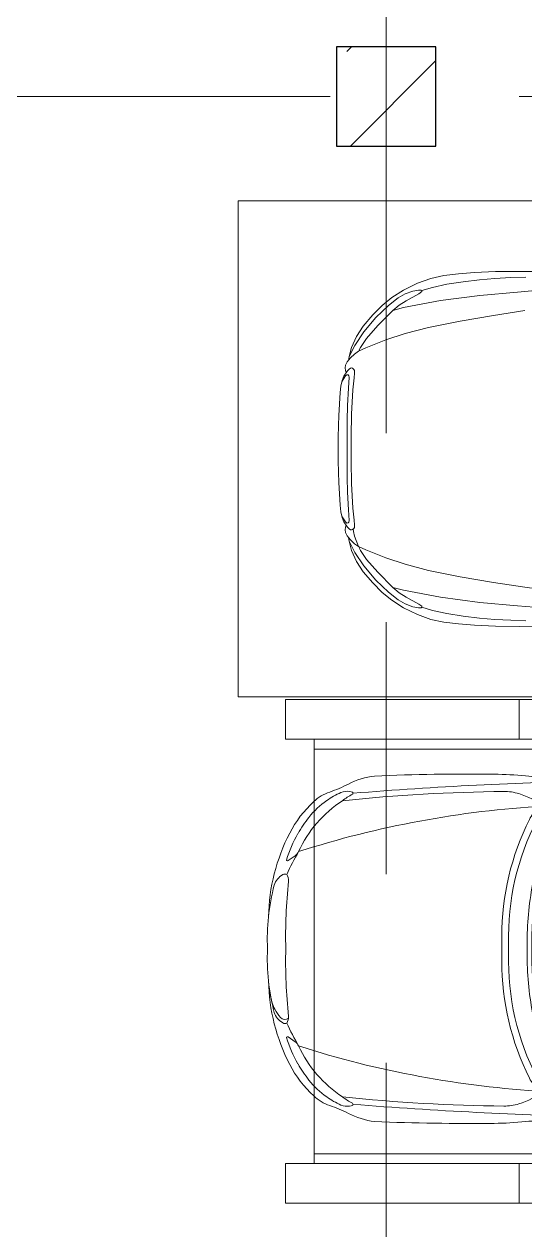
# Model space of a CAD drawing. Header units: millimetres. Extents: x 48966 to 155647, y -43515 to 30475.
# Drawn here: x 133705 to 136231, y -9397 to -3318 of the extents above; entities that cross this region are included whole.
import ezdxf

# ---------------------------------------------------------------- set-up
doc = ezdxf.new("R2010")
doc.units = ezdxf.units.MM
doc.linetypes.add('Осевые', pattern=[6350, 1270, -952.5, 3175, -952.5])
for name, color, linetype, lineweight in [('Колонны', 7, 'Continuous', 9), ('Колонны-1', 7, 'Continuous', 25), ('Оси-2', 7, 'Осевые', 9), ('Парковка', 7, 'Continuous', 9), ('Перекрытия', 7, 'Continuous', 9), ('Элементы узлов', 7, 'Continuous', 9)]:
    doc.layers.add(name, color=color, linetype=linetype, lineweight=lineweight)

# ---------------------------------------------------------------- blocks, each defined once
blk = doc.blocks.new('Колона монолитная131 - Колона монолитная-664847-План -1-го этажа на отм_ -10_350')
at = {"layer": 'Колонны'}
h = blk.add_hatch(dxfattribs=at)
h.set_pattern_fill('FP_1', color=256, style=0, pattern_type=2)
h.set_pattern_definition([(45, (0, 0), (-493.914, 493.914), []), (45, (493.9, 0), (-493.914, 493.914), [873.125, -174.625, 6.706, -167.919])])
h.paths.add_polyline_path([(135281.6, -3932.9), (135781.6, -3932.9), (135781.6, -3432.9), (135281.6, -3432.9), (135281.6, -3736.2)], flags=0)
at = {"layer": 'Колонны-1'}
for p, q in [((135781.6, -3432.9), (135281.6, -3432.9)), ((135281.6, -3432.9), (135281.6, -3932.9)), ((135781.6, -3932.9), (135781.6, -3432.9)), ((135281.6, -3932.9), (135781.6, -3932.9))]:
    blk.add_line(p, q, dxfattribs=at)
blk = doc.blocks.new('Парковка_одиночная - Средний класс 5300х2500мм-8504601-План -1-го этажа на отм_ -10_350')
at = {"layer": 'Парковка'}
for p, q in [((0, 0), (0, 5300)), ((0, 5300), (2500, 5300)), ((2500, 0), (2500, 5300))]:
    blk.add_line(p, q, dxfattribs=at)
at = {"layer": 'Элементы узлов'}
for p, q in [((803.9, 4744.7), (784.6, 4740.3)), ((803.9, 4744.7), (784.6, 4740.3)), ((803.9, 4744.7), (784.6, 4740.3)), ((811.5, 4751.1), (791.4, 4734.3)), ((811.5, 4751.1), (791.4, 4734.3)), ((811.5, 4751.1), (791.4, 4734.3)), ((828.3, 4758.7), (811.5, 4751.1)), ((828.3, 4758.7), (811.5, 4751.1)), ((828.3, 4758.7), (811.5, 4751.1)), ((841.6, 4761.4), (828.3, 4758.7)), ((841.6, 4761.4), (828.3, 4758.7)), ((841.6, 4761.4), (828.3, 4758.7)), ((855, 4759.7), (841.6, 4761.4)), ((855, 4759.7), (841.6, 4761.4)), ((855, 4759.7), (841.6, 4761.4)), ((842.9, 4734.4), (847.8, 4741.6)), ((842.9, 4734.4), (847.8, 4741.6)), ((842.9, 4734.4), (847.8, 4741.6)), ((847.8, 4741.6), (855.8, 4748.7)), ((847.8, 4741.6), (855.8, 4748.7)), ((847.8, 4741.6), (855.8, 4748.7)), ((865.3, 4755.2), (855, 4759.7)), ((865.3, 4755.2), (855, 4759.7)), ((865.3, 4755.2), (855, 4759.7)), ((855.8, 4748.7), (883.2, 4767.4)), ((855.8, 4748.7), (883.2, 4767.4)), ((855.8, 4748.7), (883.2, 4767.4)), ((882.1, 4759.3), (876.4, 4752.6)), ((882.1, 4759.3), (876.4, 4752.6)), ((882.1, 4759.3), (876.4, 4752.6)), ((876.4, 4752.6), (877.4, 4746.3)), ((876.4, 4752.6), (877.4, 4746.3)), ((876.4, 4752.6), (877.4, 4746.3)), ((877.4, 4746.3), (880.8, 4741.9)), ((877.4, 4746.3), (880.8, 4741.9)), ((877.4, 4746.3), (880.8, 4741.9)), ((880.8, 4741.9), (888.6, 4740.3)), ((880.8, 4741.9), (888.6, 4740.3)), ((880.8, 4741.9), (888.6, 4740.3)), ((908.3, 4776.4), (882.1, 4759.3)), ((908.3, 4776.4), (882.1, 4759.3)), ((908.3, 4776.4), (882.1, 4759.3)), ((883.2, 4767.4), (904.8, 4775.5)), ((883.2, 4767.4), (904.8, 4775.5)), ((883.2, 4767.4), (904.8, 4775.5)), ((888.6, 4740.3), (943.7, 4744.5)), ((888.6, 4740.3), (943.7, 4744.5)), ((888.6, 4740.3), (943.7, 4744.5)), ((904.8, 4775.5), (932.9, 4782.9)), ((904.8, 4775.5), (932.9, 4782.9)), ((904.8, 4775.5), (932.9, 4782.9)), ((932.9, 4782.9), (966.4, 4786.8)), ((932.9, 4782.9), (966.4, 4786.8)), ((932.9, 4782.9), (966.4, 4786.8)), ((943.7, 4744.5), (1031.6, 4749.5)), ((943.7, 4744.5), (1031.6, 4749.5)), ((943.7, 4744.5), (1031.6, 4749.5)), ((966.4, 4786.8), (1080.9, 4793.4)), ((966.4, 4786.8), (1080.9, 4793.4)), ((966.4, 4786.8), (1080.9, 4793.4)), ((1031.6, 4749.5), (1106.4, 4751.3)), ((1031.6, 4749.5), (1106.4, 4751.3)), ((1031.6, 4749.5), (1106.4, 4751.3)), ((1080.9, 4793.4), (1131.9, 4795.1)), ((1080.9, 4793.4), (1131.9, 4795.1)), ((1080.9, 4793.4), (1131.9, 4795.1)), ((1106.4, 4751.3), (1213.4, 4750.8)), ((1106.4, 4751.3), (1213.4, 4750.8)), ((1106.4, 4751.3), (1213.4, 4750.8)), ((1131.9, 4795.1), (1192.4, 4795.6)), ((1131.9, 4795.1), (1192.4, 4795.6)), ((1131.9, 4795.1), (1192.4, 4795.6)), ((1192.4, 4795.6), (1250, 4795.6)), ((1192.4, 4795.6), (1250, 4795.6)), ((1192.4, 4795.6), (1250, 4795.6)), ((1213.4, 4750.8), (1250, 4750.8)), ((1213.4, 4750.8), (1250, 4750.8)), ((1213.4, 4750.8), (1250, 4750.8)), ((1250, 4795.6), (1307.6, 4795.6)), ((1250, 4795.6), (1307.6, 4795.6)), ((1250, 4795.6), (1307.6, 4795.6)), ((1250, 4750.8), (1286.6, 4750.8)), ((1250, 4750.8), (1286.6, 4750.8)), ((1250, 4750.8), (1286.6, 4750.8)), ((1286.6, 4750.8), (1393.6, 4751.3)), ((1286.6, 4750.8), (1393.6, 4751.3)), ((1286.6, 4750.8), (1393.6, 4751.3)), ((1307.6, 4795.6), (1368.1, 4795.1)), ((1307.6, 4795.6), (1368.1, 4795.1)), ((1307.6, 4795.6), (1368.1, 4795.1)), ((1368.1, 4795.1), (1419.1, 4793.4)), ((1368.1, 4795.1), (1419.1, 4793.4)), ((1368.1, 4795.1), (1419.1, 4793.4)), ((1393.6, 4751.3), (1468.4, 4749.5)), ((1393.6, 4751.3), (1468.4, 4749.5)), ((1393.6, 4751.3), (1468.4, 4749.5)), ((1419.1, 4793.4), (1533.6, 4786.8)), ((1419.1, 4793.4), (1533.6, 4786.8)), ((1419.1, 4793.4), (1533.6, 4786.8)), ((1468.4, 4749.5), (1556.3, 4744.5)), ((1468.4, 4749.5), (1556.3, 4744.5)), ((1468.4, 4749.5), (1556.3, 4744.5)), ((1533.6, 4786.8), (1567.1, 4782.9)), ((1533.6, 4786.8), (1567.1, 4782.9)), ((1533.6, 4786.8), (1567.1, 4782.9)), ((1556.3, 4744.5), (1611.4, 4740.3)), ((1556.3, 4744.5), (1611.4, 4740.3)), ((1556.3, 4744.5), (1611.4, 4740.3)), ((1567.1, 4782.9), (1595.2, 4775.5)), ((1567.1, 4782.9), (1595.2, 4775.5)), ((1567.1, 4782.9), (1595.2, 4775.5)), ((1617.9, 4759.3), (1591.7, 4776.4)), ((1617.9, 4759.3), (1591.7, 4776.4)), ((1617.9, 4759.3), (1591.7, 4776.4)), ((1595.2, 4775.5), (1616.8, 4767.4)), ((1595.2, 4775.5), (1616.8, 4767.4)), ((1595.2, 4775.5), (1616.8, 4767.4)), ((1611.4, 4740.3), (1619.2, 4741.9)), ((1611.4, 4740.3), (1619.2, 4741.9)), ((1611.4, 4740.3), (1619.2, 4741.9)), ((1616.8, 4767.4), (1644.2, 4748.7)), ((1616.8, 4767.4), (1644.2, 4748.7)), ((1616.8, 4767.4), (1644.2, 4748.7)), ((1623.6, 4752.6), (1617.9, 4759.3)), ((1623.6, 4752.6), (1617.9, 4759.3)), ((1623.6, 4752.6), (1617.9, 4759.3)), ((1619.2, 4741.9), (1622.6, 4746.3)), ((1619.2, 4741.9), (1622.6, 4746.3)), ((1619.2, 4741.9), (1622.6, 4746.3)), ((1622.6, 4746.3), (1623.6, 4752.6)), ((1622.6, 4746.3), (1623.6, 4752.6)), ((1622.6, 4746.3), (1623.6, 4752.6)), ((1634.7, 4755.2), (1645, 4759.7)), ((1634.7, 4755.2), (1645, 4759.7)), ((1634.7, 4755.2), (1645, 4759.7)), ((1644.2, 4748.7), (1652.2, 4741.6)), ((1644.2, 4748.7), (1652.2, 4741.6)), ((1644.2, 4748.7), (1652.2, 4741.6)), ((1645, 4759.7), (1658.4, 4761.4)), ((1645, 4759.7), (1658.4, 4761.4)), ((1645, 4759.7), (1658.4, 4761.4)), ((1652.2, 4741.6), (1657.1, 4734.4)), ((1652.2, 4741.6), (1657.1, 4734.4)), ((1652.2, 4741.6), (1657.1, 4734.4)), ((1658.4, 4761.4), (1671.7, 4758.7)), ((1658.4, 4761.4), (1671.7, 4758.7)), ((1658.4, 4761.4), (1671.7, 4758.7)), ((1671.7, 4758.7), (1688.5, 4751.1)), ((1671.7, 4758.7), (1688.5, 4751.1)), ((1671.7, 4758.7), (1688.5, 4751.1)), ((1688.5, 4751.1), (1708.6, 4734.3)), ((1688.5, 4751.1), (1708.6, 4734.3)), ((1688.5, 4751.1), (1708.6, 4734.3)), ((1696.1, 4744.7), (1715.4, 4740.3)), ((1696.1, 4744.7), (1715.4, 4740.3)), ((1696.1, 4744.7), (1715.4, 4740.3)), ((683, 4704.3), (630.6, 4669.5)), ((683, 4704.3), (630.6, 4669.5)), ((683, 4704.3), (630.6, 4669.5)), ((728.1, 4712.8), (660.2, 4667.2)), ((728.1, 4712.8), (660.2, 4667.2)), ((728.1, 4712.8), (660.2, 4667.2)), ((738, 4728.3), (683, 4704.3)), ((738, 4728.3), (683, 4704.3)), ((738, 4728.3), (683, 4704.3)), ((692.8, 4653), (738, 4683.1)), ((692.8, 4653), (738, 4683.1)), ((692.8, 4653), (738, 4683.1)), ((784.6, 4740.3), (728.1, 4712.8)), ((784.6, 4740.3), (728.1, 4712.8)), ((784.6, 4740.3), (728.1, 4712.8)), ((784.6, 4740.3), (738, 4728.3)), ((784.6, 4740.3), (738, 4728.3)), ((784.6, 4740.3), (738, 4728.3)), ((738, 4683.1), (751.1, 4690.1)), ((738, 4683.1), (751.1, 4690.1)), ((738, 4683.1), (751.1, 4690.1)), ((757.9, 4693.5), (741.1, 4657.4)), ((757.9, 4693.5), (741.1, 4657.4)), ((757.9, 4693.5), (741.1, 4657.4)), ((751.1, 4690.1), (755.8, 4689.1)), ((751.1, 4690.1), (755.8, 4689.1)), ((751.1, 4690.1), (755.8, 4689.1)), ((772.2, 4714.7), (757.9, 4693.5)), ((772.2, 4714.7), (757.9, 4693.5)), ((772.2, 4714.7), (757.9, 4693.5)), ((758.5, 4694.4), (809.5, 4713.2)), ((758.5, 4694.4), (809.5, 4713.2)), ((758.5, 4694.4), (809.5, 4713.2)), ((791.4, 4734.3), (772.2, 4714.7)), ((791.4, 4734.3), (772.2, 4714.7)), ((791.4, 4734.3), (772.2, 4714.7)), ((809.5, 4713.2), (833.8, 4719.1)), ((809.5, 4713.2), (833.8, 4719.1)), ((809.5, 4713.2), (833.8, 4719.1)), ((833.8, 4719.1), (845.3, 4721.4)), ((833.8, 4719.1), (845.3, 4721.4)), ((833.8, 4719.1), (845.3, 4721.4)), ((841.8, 4728.4), (842.9, 4734.4)), ((841.8, 4728.4), (842.9, 4734.4)), ((841.8, 4728.4), (842.9, 4734.4)), ((843.2, 4723.6), (841.8, 4728.4)), ((843.2, 4723.6), (841.8, 4728.4)), ((843.2, 4723.6), (841.8, 4728.4)), ((849.6, 4716.8), (843.2, 4723.6)), ((849.6, 4716.8), (843.2, 4723.6)), ((849.6, 4716.8), (843.2, 4723.6)), ((854.2, 4713.8), (849.6, 4716.8)), ((854.2, 4713.8), (849.6, 4716.8)), ((854.2, 4713.8), (849.6, 4716.8)), ((867.5, 4713.2), (854.2, 4713.8)), ((867.5, 4713.2), (854.2, 4713.8)), ((867.5, 4713.2), (854.2, 4713.8)), ((891.2, 4715.1), (867.5, 4713.2)), ((891.2, 4715.1), (867.5, 4713.2)), ((891.2, 4715.1), (867.5, 4713.2)), ((951.9, 4721.6), (891.2, 4715.1)), ((951.9, 4721.6), (891.2, 4715.1)), ((951.9, 4721.6), (891.2, 4715.1)), ((1074.8, 4729.3), (951.9, 4721.6)), ((1074.8, 4729.3), (951.9, 4721.6)), ((1074.8, 4729.3), (951.9, 4721.6)), ((1187.2, 4730.5), (1074.8, 4729.3)), ((1187.2, 4730.5), (1074.8, 4729.3)), ((1187.2, 4730.5), (1074.8, 4729.3)), ((1250, 4730.5), (1187.2, 4730.5)), ((1250, 4730.5), (1187.2, 4730.5)), ((1250, 4730.5), (1187.2, 4730.5)), ((1312.8, 4730.5), (1250, 4730.5)), ((1312.8, 4730.5), (1250, 4730.5)), ((1312.8, 4730.5), (1250, 4730.5)), ((1425.2, 4729.3), (1312.8, 4730.5)), ((1425.2, 4729.3), (1312.8, 4730.5)), ((1425.2, 4729.3), (1312.8, 4730.5)), ((1548.1, 4721.6), (1425.2, 4729.3)), ((1548.1, 4721.6), (1425.2, 4729.3)), ((1548.1, 4721.6), (1425.2, 4729.3)), ((1608.8, 4715.1), (1548.1, 4721.6)), ((1608.8, 4715.1), (1548.1, 4721.6)), ((1608.8, 4715.1), (1548.1, 4721.6)), ((1632.5, 4713.2), (1608.8, 4715.1)), ((1632.5, 4713.2), (1608.8, 4715.1)), ((1632.5, 4713.2), (1608.8, 4715.1)), ((1645.8, 4713.8), (1632.5, 4713.2)), ((1645.8, 4713.8), (1632.5, 4713.2)), ((1645.8, 4713.8), (1632.5, 4713.2)), ((1650.4, 4716.8), (1645.8, 4713.8)), ((1650.4, 4716.8), (1645.8, 4713.8)), ((1650.4, 4716.8), (1645.8, 4713.8)), ((1656.8, 4723.6), (1650.4, 4716.8)), ((1656.8, 4723.6), (1650.4, 4716.8)), ((1656.8, 4723.6), (1650.4, 4716.8)), ((1658.2, 4728.4), (1656.8, 4723.6)), ((1658.2, 4728.4), (1656.8, 4723.6)), ((1658.2, 4728.4), (1656.8, 4723.6)), ((1657.1, 4734.4), (1658.2, 4728.4)), ((1657.1, 4734.4), (1658.2, 4728.4)), ((1657.1, 4734.4), (1658.2, 4728.4)), ((1708.6, 4734.3), (1727.8, 4714.7)), ((1708.6, 4734.3), (1727.8, 4714.7)), ((1708.6, 4734.3), (1727.8, 4714.7)), ((1715.4, 4740.3), (1762, 4728.3)), ((1715.4, 4740.3), (1771.9, 4712.8)), ((1715.4, 4740.3), (1762, 4728.3)), ((1715.4, 4740.3), (1771.9, 4712.8)), ((1715.4, 4740.3), (1762, 4728.3)), ((1715.4, 4740.3), (1771.9, 4712.8)), ((1727.8, 4714.7), (1742.1, 4693.5)), ((1727.8, 4714.7), (1742.1, 4693.5)), ((1727.8, 4714.7), (1742.1, 4693.5)), ((1742.1, 4693.5), (1758.9, 4657.4)), ((1742.1, 4693.5), (1758.9, 4657.4)), ((1742.1, 4693.5), (1758.9, 4657.4)), ((1748.9, 4690.1), (1744.2, 4689.1)), ((1748.9, 4690.1), (1744.2, 4689.1)), ((1748.9, 4690.1), (1744.2, 4689.1)), ((1762, 4683.1), (1748.9, 4690.1)), ((1762, 4683.1), (1748.9, 4690.1)), ((1762, 4683.1), (1748.9, 4690.1)), ((1762, 4728.3), (1817, 4704.3)), ((1762, 4728.3), (1817, 4704.3)), ((1762, 4728.3), (1817, 4704.3)), ((1807.2, 4653), (1762, 4683.1)), ((1807.2, 4653), (1762, 4683.1)), ((1807.2, 4653), (1762, 4683.1)), ((1771.9, 4712.8), (1839.8, 4667.2)), ((1771.9, 4712.8), (1839.8, 4667.2)), ((1771.9, 4712.8), (1839.8, 4667.2)), ((1817, 4704.3), (1869.4, 4669.5)), ((1817, 4704.3), (1869.4, 4669.5)), ((1817, 4704.3), (1869.4, 4669.5)), ((574.8, 4622.1), (526.5, 4575.2)), ((574.8, 4622.1), (526.5, 4575.2)), ((574.8, 4622.1), (526.5, 4575.2)), ((630.6, 4669.5), (574.8, 4622.1)), ((630.6, 4669.5), (574.8, 4622.1)), ((630.6, 4669.5), (574.8, 4622.1)), ((660.2, 4667.2), (587.5, 4607.1)), ((660.2, 4667.2), (587.5, 4607.1)), ((660.2, 4667.2), (587.5, 4607.1)), ((628.1, 4596.6), (692.8, 4653)), ((628.1, 4596.6), (692.8, 4653)), ((628.1, 4596.6), (692.8, 4653)), ((741.1, 4657.4), (700.9, 4555.9)), ((741.1, 4657.4), (700.9, 4555.9)), ((741.1, 4657.4), (700.9, 4555.9)), ((1758.9, 4657.4), (1799.1, 4555.9)), ((1758.9, 4657.4), (1799.1, 4555.9)), ((1758.9, 4657.4), (1799.1, 4555.9)), ((1871.9, 4596.6), (1807.2, 4653)), ((1871.9, 4596.6), (1807.2, 4653)), ((1871.9, 4596.6), (1807.2, 4653)), ((1839.8, 4667.2), (1912.5, 4607.1)), ((1839.8, 4667.2), (1912.5, 4607.1)), ((1839.8, 4667.2), (1912.5, 4607.1)), ((1869.4, 4669.5), (1925.2, 4622.1)), ((1869.4, 4669.5), (1925.2, 4622.1)), ((1869.4, 4669.5), (1925.2, 4622.1)), ((1925.2, 4622.1), (1973.5, 4575.2)), ((1925.2, 4622.1), (1973.5, 4575.2)), ((1925.2, 4622.1), (1973.5, 4575.2)), ((526.5, 4575.2), (487.4, 4525.4)), ((526.5, 4575.2), (487.4, 4525.4)), ((526.5, 4575.2), (487.4, 4525.4)), ((587.5, 4607.1), (527.6, 4543)), ((587.5, 4607.1), (527.6, 4543)), ((587.5, 4607.1), (527.6, 4543)), ((552.1, 4520.2), (628.1, 4596.6)), ((552.1, 4520.2), (628.1, 4596.6)), ((552.1, 4520.2), (628.1, 4596.6)), ((1947.9, 4520.2), (1871.9, 4596.6)), ((1947.9, 4520.2), (1871.9, 4596.6)), ((1947.9, 4520.2), (1871.9, 4596.6)), ((1912.5, 4607.1), (1972.4, 4543)), ((1912.5, 4607.1), (1972.4, 4543)), ((1912.5, 4607.1), (1972.4, 4543)), ((1973.5, 4575.2), (2012.6, 4525.4)), ((1973.5, 4575.2), (2012.6, 4525.4)), ((1973.5, 4575.2), (2012.6, 4525.4)), ((487.4, 4525.4), (449.5, 4467)), ((487.4, 4525.4), (449.5, 4467)), ((487.4, 4525.4), (449.5, 4467)), ((527.6, 4543), (489.1, 4493.9)), ((527.6, 4543), (489.1, 4493.9)), ((527.6, 4543), (489.1, 4493.9)), ((524.9, 4488), (552.1, 4520.2)), ((524.9, 4488), (552.1, 4520.2)), ((524.9, 4488), (552.1, 4520.2)), ((537.5, 4467.3), (552.1, 4520.2)), ((537.5, 4467.3), (552.1, 4520.2)), ((537.5, 4467.3), (552.1, 4520.2)), ((700.9, 4555.9), (668.5, 4458.3)), ((700.9, 4555.9), (668.5, 4458.3)), ((700.9, 4555.9), (668.5, 4458.3)), ((1799.1, 4555.9), (1831.5, 4458.3)), ((1799.1, 4555.9), (1831.5, 4458.3)), ((1799.1, 4555.9), (1831.5, 4458.3)), ((1975.1, 4488), (1947.9, 4520.2)), ((1962.5, 4467.3), (1947.9, 4520.2)), ((1975.1, 4488), (1947.9, 4520.2)), ((1962.5, 4467.3), (1947.9, 4520.2)), ((1975.1, 4488), (1947.9, 4520.2)), ((1962.5, 4467.3), (1947.9, 4520.2)), ((1972.4, 4543), (2010.9, 4493.9)), ((1972.4, 4543), (2010.9, 4493.9)), ((1972.4, 4543), (2010.9, 4493.9)), ((2012.6, 4525.4), (2050.5, 4467)), ((2012.6, 4525.4), (2050.5, 4467)), ((2012.6, 4525.4), (2050.5, 4467)), ((449.5, 4467), (414.7, 4395.6)), ((449.5, 4467), (414.7, 4395.6)), ((449.5, 4467), (414.7, 4395.6)), ((468.7, 4458.1), (454.6, 4420)), ((468.7, 4458.1), (454.6, 4420)), ((468.7, 4458.1), (454.6, 4420)), ((468, 4390.1), (502.9, 4453.4)), ((468, 4390.1), (502.9, 4453.4)), ((468, 4390.1), (502.9, 4453.4)), ((489.1, 4493.9), (468.7, 4458.1)), ((489.1, 4493.9), (468.7, 4458.1)), ((489.1, 4493.9), (468.7, 4458.1)), ((501.9, 4280.2), (537.5, 4467.3)), ((501.9, 4280.2), (537.5, 4467.3)), ((501.9, 4280.2), (537.5, 4467.3)), ((502.9, 4453.4), (524.9, 4488)), ((502.9, 4453.4), (524.9, 4488)), ((502.9, 4453.4), (524.9, 4488)), ((668.5, 4458.3), (637.7, 4341.2)), ((668.5, 4458.3), (637.7, 4341.2)), ((668.5, 4458.3), (637.7, 4341.2)), ((1831.5, 4458.3), (1862.3, 4341.2)), ((1831.5, 4458.3), (1862.3, 4341.2)), ((1831.5, 4458.3), (1862.3, 4341.2)), ((1998.1, 4280.2), (1962.5, 4467.3)), ((1998.1, 4280.2), (1962.5, 4467.3)), ((1998.1, 4280.2), (1962.5, 4467.3)), ((1997.1, 4453.4), (1975.1, 4488)), ((1997.1, 4453.4), (1975.1, 4488)), ((1997.1, 4453.4), (1975.1, 4488)), ((2032, 4390.1), (1997.1, 4453.4)), ((2032, 4390.1), (1997.1, 4453.4)), ((2032, 4390.1), (1997.1, 4453.4)), ((2010.9, 4493.9), (2031.3, 4458.1)), ((2010.9, 4493.9), (2031.3, 4458.1)), ((2010.9, 4493.9), (2031.3, 4458.1)), ((2031.3, 4458.1), (2045.4, 4420)), ((2031.3, 4458.1), (2045.4, 4420)), ((2031.3, 4458.1), (2045.4, 4420)), ((2050.5, 4467), (2085.3, 4395.6)), ((2050.5, 4467), (2085.3, 4395.6)), ((2050.5, 4467), (2085.3, 4395.6)), ((414.7, 4395.6), (390.7, 4328.1)), ((414.7, 4395.6), (390.7, 4328.1)), ((414.7, 4395.6), (390.7, 4328.1)), ((454.6, 4420), (449.5, 4390.9)), ((454.6, 4420), (449.5, 4390.9)), ((454.6, 4420), (449.5, 4390.9)), ((449.5, 4390.9), (449.5, 4378.4)), ((449.5, 4390.9), (449.5, 4378.4)), ((449.5, 4390.9), (449.5, 4378.4)), ((449.5, 4378.4), (451.9, 4373.6)), ((449.5, 4378.4), (451.9, 4373.6)), ((449.5, 4378.4), (451.9, 4373.6)), ((456.6, 4374.4), (468, 4390.1)), ((456.6, 4374.4), (468, 4390.1)), ((456.6, 4374.4), (468, 4390.1)), ((2043.4, 4374.4), (2032, 4390.1)), ((2043.4, 4374.4), (2032, 4390.1)), ((2043.4, 4374.4), (2032, 4390.1)), ((2045.4, 4420), (2050.5, 4390.9)), ((2045.4, 4420), (2050.5, 4390.9)), ((2045.4, 4420), (2050.5, 4390.9)), ((2050.5, 4378.4), (2048.1, 4373.6)), ((2050.5, 4378.4), (2048.1, 4373.6)), ((2050.5, 4378.4), (2048.1, 4373.6)), ((2050.5, 4390.9), (2050.5, 4378.4)), ((2050.5, 4390.9), (2050.5, 4378.4)), ((2050.5, 4390.9), (2050.5, 4378.4)), ((2085.3, 4395.6), (2109.3, 4328.1)), ((2085.3, 4395.6), (2109.3, 4328.1)), ((2085.3, 4395.6), (2109.3, 4328.1)), ((390.7, 4328.1), (376.5, 4263.4)), ((390.7, 4328.1), (376.5, 4263.4)), ((390.7, 4328.1), (376.5, 4263.4)), ((435.8, 4319.7), (420.3, 4248.8)), ((435.8, 4319.7), (420.3, 4248.8)), ((435.8, 4319.7), (420.3, 4248.8)), ((451.9, 4373.6), (435.8, 4319.7)), ((451.9, 4373.6), (435.8, 4319.7)), ((451.9, 4373.6), (435.8, 4319.7)), ((451.9, 4373.6), (456.6, 4374.4)), ((451.9, 4373.6), (456.6, 4374.4)), ((451.9, 4373.6), (456.6, 4374.4)), ((637.7, 4341.2), (605.6, 4181.4)), ((637.7, 4341.2), (605.6, 4181.4)), ((637.7, 4341.2), (605.6, 4181.4)), ((1862.3, 4341.2), (1894.4, 4181.4)), ((1862.3, 4341.2), (1894.4, 4181.4)), ((1862.3, 4341.2), (1894.4, 4181.4)), ((2048.1, 4373.6), (2043.4, 4374.4)), ((2048.1, 4373.6), (2043.4, 4374.4)), ((2048.1, 4373.6), (2043.4, 4374.4)), ((2048.1, 4373.6), (2064.2, 4319.7)), ((2048.1, 4373.6), (2064.2, 4319.7)), ((2048.1, 4373.6), (2064.2, 4319.7)), ((2064.2, 4319.7), (2079.7, 4248.8)), ((2064.2, 4319.7), (2079.7, 4248.8)), ((2064.2, 4319.7), (2079.7, 4248.8)), ((2109.3, 4328.1), (2123.5, 4263.4)), ((2109.3, 4328.1), (2123.5, 4263.4)), ((2109.3, 4328.1), (2123.5, 4263.4)), ((376.5, 4263.4), (367.4, 4189.9)), ((376.5, 4263.4), (367.4, 4189.9)), ((376.5, 4263.4), (367.4, 4189.9)), ((475.8, 4081.6), (501.9, 4280.2)), ((475.8, 4081.6), (501.9, 4280.2)), ((475.8, 4081.6), (501.9, 4280.2)), ((2024.2, 4081.6), (1998.1, 4280.2)), ((2024.2, 4081.6), (1998.1, 4280.2)), ((2024.2, 4081.6), (1998.1, 4280.2)), ((2123.5, 4263.4), (2132.6, 4189.9)), ((2123.5, 4263.4), (2132.6, 4189.9)), ((2123.5, 4263.4), (2132.6, 4189.9)), ((420.3, 4248.8), (407.5, 4166.1)), ((420.3, 4248.8), (407.5, 4166.1)), ((420.3, 4248.8), (407.5, 4166.1)), ((2079.7, 4248.8), (2092.5, 4166.1)), ((2079.7, 4248.8), (2092.5, 4166.1)), ((2079.7, 4248.8), (2092.5, 4166.1)), ((367.4, 4189.9), (360.8, 4108.5)), ((367.4, 4189.9), (360.8, 4108.5)), ((367.4, 4189.9), (360.8, 4108.5)), ((407.5, 4166.1), (397.1, 4082.6)), ((407.5, 4166.1), (397.1, 4082.6)), ((407.5, 4166.1), (397.1, 4082.6)), ((605.6, 4181.4), (576.7, 4012.9)), ((605.6, 4181.4), (576.7, 4012.9)), ((605.6, 4181.4), (576.7, 4012.9)), ((1894.4, 4181.4), (1923.3, 4012.9)), ((1894.4, 4181.4), (1923.3, 4012.9)), ((1894.4, 4181.4), (1923.3, 4012.9)), ((2092.5, 4166.1), (2102.9, 4082.6)), ((2092.5, 4166.1), (2102.9, 4082.6)), ((2092.5, 4166.1), (2102.9, 4082.6)), ((2132.6, 4189.9), (2139.2, 4108.5)), ((2132.6, 4189.9), (2139.2, 4108.5)), ((2132.6, 4189.9), (2139.2, 4108.5)), ((360.8, 4108.5), (355.9, 4002)), ((360.8, 4108.5), (355.9, 4002)), ((360.8, 4108.5), (355.9, 4002)), ((397.1, 4082.6), (390.5, 4005.4)), ((397.1, 4082.6), (390.5, 4005.4)), ((397.1, 4082.6), (390.5, 4005.4)), ((459.7, 3892.5), (475.8, 4081.6)), ((459.7, 3892.5), (475.8, 4081.6)), ((459.7, 3892.5), (475.8, 4081.6)), ((2040.3, 3892.5), (2024.2, 4081.6)), ((2040.3, 3892.5), (2024.2, 4081.6)), ((2040.3, 3892.5), (2024.2, 4081.6)), ((2102.9, 4082.6), (2109.5, 4005.4)), ((2102.9, 4082.6), (2109.5, 4005.4)), ((2102.9, 4082.6), (2109.5, 4005.4)), ((2139.2, 4108.5), (2144.1, 4002)), ((2139.2, 4108.5), (2144.1, 4002)), ((2139.2, 4108.5), (2144.1, 4002)), ((576.7, 4012.9), (553, 3854.4)), ((576.7, 4012.9), (553, 3854.4)), ((576.7, 4012.9), (553, 3854.4)), ((1923.3, 4012.9), (1947, 3854.4)), ((1923.3, 4012.9), (1947, 3854.4)), ((1923.3, 4012.9), (1947, 3854.4)), ((355.9, 4002), (355.2, 3882.6)), ((355.9, 4002), (355.2, 3882.6)), ((355.9, 4002), (355.2, 3882.6)), ((390.5, 4005.4), (385.9, 3924.6)), ((390.5, 4005.4), (385.9, 3924.6)), ((390.5, 4005.4), (385.9, 3924.6)), ((2109.5, 4005.4), (2114.1, 3924.6)), ((2109.5, 4005.4), (2114.1, 3924.6)), ((2109.5, 4005.4), (2114.1, 3924.6)), ((2144.1, 4002), (2144.8, 3882.6)), ((2144.1, 4002), (2144.8, 3882.6)), ((2144.1, 4002), (2144.8, 3882.6)), ((385.9, 3924.6), (383.8, 3850.1)), ((385.9, 3924.6), (383.8, 3850.1)), ((385.9, 3924.6), (383.8, 3850.1)), ((448.6, 3766.1), (459.7, 3892.5)), ((448.6, 3766.1), (459.7, 3892.5)), ((448.6, 3766.1), (459.7, 3892.5)), ((2051.4, 3766.1), (2040.3, 3892.5)), ((2051.4, 3766.1), (2040.3, 3892.5)), ((2051.4, 3766.1), (2040.3, 3892.5)), ((2114.1, 3924.6), (2116.2, 3850.1)), ((2114.1, 3924.6), (2116.2, 3850.1)), ((2114.1, 3924.6), (2116.2, 3850.1)), ((355.2, 3882.6), (355.6, 3794.2)), ((355.2, 3882.6), (355.6, 3794.2)), ((355.2, 3882.6), (355.6, 3794.2)), ((553, 3854.4), (532, 3700.4)), ((553, 3854.4), (532, 3700.4)), ((553, 3854.4), (532, 3700.4)), ((2144.8, 3882.6), (2144.4, 3794.2)), ((2144.8, 3882.6), (2144.4, 3794.2)), ((2144.8, 3882.6), (2144.4, 3794.2))]:
    blk.add_line(p, q, dxfattribs=at)
blk = doc.blocks.new('Прк_Свб_Механизированная парковка_Параллельная - Прк_Свб_Механизированная парковка_Параллельная-8455325-План -1-го этажа на отм_ -10_350')
at = {"layer": 'Парковка'}
for p, q in [((60, 300), (60, 1478)), ((260, 1478), (60, 1478)), ((260, 1478), (260, 300)), ((2400, 300), (2400, 1478)), ((2600, 1478), (2400, 1478)), ((2600, 1478), (2600, 300)), ((260, 1334), (310, 1334)), ((260, 1334), (260, -2672)), ((310, 1334), (2350, 1334)), ((310, -2672), (310, 1334)), ((310, -2672), (310, 1334)), ((2350, 1334), (2400, 1334)), ((2350, 1334), (2350, -2672)), ((2350, -2672), (2350, 1334)), ((2400, 1334), (2400, -2672)), ((60, 150), (60, 300)), ((60, 300), (260, 300)), ((260, 300), (260, 150)), ((2400, 150), (2400, 300)), ((2400, 300), (2600, 300)), ((2600, 300), (2600, 150)), ((60, -150), (60, 150)), ((60, 150), (260, 150)), ((60, 150), (260, 150)), ((260, 150), (260, -150)), ((2400, -150), (2400, 150)), ((2400, 150), (2600, 150)), ((2400, 150), (2600, 150)), ((2600, 150), (2600, -150)), ((2283.4, 0), (2284, 0)), ((60, -300), (60, -150)), ((260, -150), (60, -150)), ((60, -150), (260, -150)), ((260, -150), (260, -300)), ((2400, -300), (2400, -150)), ((2600, -150), (2400, -150)), ((2400, -150), (2600, -150)), ((2600, -150), (2600, -300)), ((60, -1478), (60, -300)), ((60, -300), (260, -300)), ((260, -300), (260, -1478)), ((2400, -1478), (2400, -300)), ((2400, -300), (2600, -300)), ((2600, -300), (2600, -1478)), ((60, -1478), (260, -1478)), ((2400, -1478), (2600, -1478)), ((310, -2672), (260, -2672)), ((2350, -2672), (310, -2672)), ((2400, -2672), (2350, -2672))]:
    blk.add_line(p, q, dxfattribs=at)
at = {"layer": 'Элементы узлов'}
for p, q in [((874.5, 1429.6), (899, 1464.7)), ((1811.9, 1429.6), (1787.3, 1464.7)), ((1280.9, 387), (1343.2, 387)), ((1343.2, 387), (1405.4, 387)), ((1277.3, 352.6), (1343.2, 352.6)), ((1343.2, 352.6), (1409.1, 352.6)), ((1303.1, 258.5), (1343.2, 258.5)), ((1343.2, 258.5), (1383.3, 258.5)), ((1311.3, 234.6), (1343.2, 234.6)), ((1343.2, 234.6), (1375, 234.6)), ((476.6, 144.2), (470.5, -116.9)), ((2209.8, 144.2), (2215.9, -116.9)), ((1343.2, 42.9), (1593.2, 106.6)), ((1846.8, 74.4), (1960.8, 22.4)), ((793, -98.7), (1343.2, 42.9)), ((1343.2, -39.7), (1622, 60)), ((1808, 47.9), (1964.1, -28.6)), ((561.5, -85.9), (561.1, -1.3)), ((806.5, -438.5), (726.8, -52.8)), ((1218.9, -84.4), (1343.2, -39.7)), ((1879.9, -438.5), (1959.6, -52.8)), ((2124.8, -85.9), (2125.3, -1.3)), ((561.9, -171.1), (349, -239.4)), ((571.8, -154.1), (665.5, -212.9)), ((2114.5, -154.1), (2020.8, -212.9)), ((2124.5, -171.1), (2337.4, -239.4)), ((467.9, -222.5), (454, -729.1)), ((1156.5, -221.7), (748.8, -232.5)), ((1449.5, -256.3), (1482.5, -211.2)), ((2218.5, -222.5), (2232.4, -729.1)), ((1229.8, -296.5), (1449.5, -256.3)), ((1343.2, -374.6), (1253.6, -374.6)), ((1432.8, -374.6), (1343.2, -374.6)), ((487.7, -716.5), (488.1, -819.7)), ((2198.7, -716.5), (2198.3, -819.7)), ((451.9, -798), (451.8, -800.1)), ((2234.5, -798), (2234.5, -800.1)), ((766.3, -1006.4), (571.5, -881.2)), ((1920.1, -1006.4), (2114.9, -881.2)), ((766.9, -1115.4), (570.8, -1049.9)), ((776.9, -1069.1), (776.9, -1806.6)), ((1909.5, -1069.1), (1909.5, -1806.6)), ((1919.5, -1115.4), (2115.5, -1049.9)), ((505, -1578.3), (509.2, -1681.5)), ((2181.4, -1578.3), (2177.2, -1681.5)), ((766.9, -1661.7), (596.1, -1830.6)), ((766.9, -1689), (598, -1860)), ((1919.5, -1661.7), (2090.3, -1830.6)), ((1919.5, -1689), (2088.3, -1860)), ((681.5, -1746.2), (589, -1709.1)), ((766.9, -1715.5), (600.7, -1899)), ((1919.5, -1715.5), (2085.7, -1899)), ((2004.9, -1746.2), (2097.4, -1709.1)), ((1343.2, -2460.4), (1235.7, -2460.4)), ((1450.6, -2460.4), (1343.2, -2460.4)), ((985.4, -2956.2), (744, -2863.3)), ((1310.2, -2884.5), (1343.2, -2884.5)), ((1343.2, -2884.5), (1376.2, -2884.5)), ((1701, -2956.2), (1942.4, -2863.3))]:
    blk.add_line(p, q, dxfattribs=at)
for centre in [(783.3, 103.4), (1903.1, 103.4)]:
    blk.add_circle(centre, 34.2, dxfattribs=at)
for centre, radius, start, end in [((1202.3, 600), 963.9, 91.24024, 117.29139), ((1053.2, 1442.9), 96.7, 108.69587, 149.89623), ((1127.6, 1358.9), 194.8, 117.41666, 132.0371), ((1294.7, 495.8), 1073.9, 87.41463, 104.70088), ((1143.9, 1316.1), 240.3, 96.71037, 116.1446), ((1391.6, 495.8), 1073.9, 75.29912, 92.58537), ((1484.1, 600), 963.9, 62.70861, 88.75976), ((1633.1, 1442.9), 96.7, 30.10377, 71.30413), ((1101.3, 825), 680.2, 107.5677, 119.87369), ((1753.1, -183.7), 1831.8, 115.35856, 119.42509), ((894.3, 1468), 5.72, 325.28489, 73.39722), ((986, 1480.7), 19.7, 146.98758, 207.50018), ((997.4, 1511.9), 49.5, 234.43519, 275.87432), ((1017.5, 1481.1), 30.2, 132.0371, 217.866), ((1285.8, -1291.1), 2768.3, 88.81149, 95.87432), ((1400.6, -1291.1), 2768.3, 84.12568, 91.18851), ((1689, 1511.9), 49.5, 264.12568, 305.56481), ((1700.3, 1480.7), 19.7, 332.49982, 33.01242), ((933.2, -183.7), 1831.8, 60.57491, 64.64144), ((1792, 1468), 5.72, 106.60278, 214.71511), ((1585.1, 825), 680.2, 60.12631, 72.4323), ((1110, 854.9), 613.3, 114.75259, 146.80459), ((1023.9, 945.8), 574.9, 117.29139, 137.30506), ((5600.6, -107.2), 4984.5, 162.25643, 176.75343), ((1096.7, 832.9), 671, 119.87369, 128.31015), ((830.8, 1460.4), 53.4, 294.75259, 324.81721), ((1855.6, 1460.4), 53.4, 215.18279, 245.24741), ((1576.4, 854.9), 613.3, 33.19541, 65.24741), ((-2914.2, -107.2), 4984.5, 3.24657, 17.74357), ((1589.6, 832.9), 671, 51.68985, 60.12631), ((1662.5, 945.8), 574.9, 42.69494, 62.70861), ((944.6, 1025.5), 425.7, 128.31015, 144.98889), ((1741.8, 1025.5), 425.7, 35.01111, 51.68985), ((770.1, 1179.9), 229.6, 137.30506, 160.98727), ((1916.3, 1179.9), 229.6, 19.01273, 42.69494), ((-134.7, 1491.7), 727.5, 332.91858, 340.98727), ((944.6, 1025.5), 425.7, 144.98889, 156.0683), ((1741.8, 1025.5), 425.7, 23.9317, 35.01111), ((2821.1, 1491.7), 727.5, 199.01273, 207.08142), ((870.1, 977.9), 401.1, 152.91858, 172.63361), ((626.2, 1166.8), 77.3, 156.0683, 189.08465), ((9267.7, 285.9), 8718, 174.04304, 179.4042), ((901.8, 957.8), 383.8, 142.64767, 151.61379), ((1784.6, 957.8), 383.8, 28.38621, 37.35233), ((-6581.3, 285.9), 8718, 0.5958, 5.95696), ((2060.1, 1166.8), 77.3, 350.91535, 23.9317), ((1816.3, 977.9), 401.1, 7.36639, 27.08142), ((23730.1, -681.5), 23242.5, 175.51359, 178.58766), ((626.2, 1166.8), 77.3, 189.08465, 200.04467), ((558.9, 1142.2), 5.64, 200.04467, 339.95533), ((2127.5, 1142.2), 5.64, 200.04467, 339.95533), ((-21043.8, -681.5), 23242.5, 1.41234, 4.48641), ((2060.1, 1166.8), 77.3, 339.95533, 350.91535), ((11719.8, 555.3), 11257.4, 177.58658, 180.66257), ((-9033.4, 555.3), 11257.4, 359.33743, 2.41342), ((2275.9, 446.1), 1813, 180.66257, 185.6835), ((796.8, 374), 246.7, 179.4042, 197.29127), ((1280.9, -931.2), 1318.2, 90, 116.58951), ((1405.4, -931.2), 1318.2, 63.41049, 90), ((1889.5, 374), 246.7, 342.70873, 0.5958), ((410.4, 446.1), 1813, 354.3165, 359.33743), ((1277.3, -906), 1258.5, 90, 119.51059), ((1409.1, -906), 1258.5, 60.48941, 90), ((-531.7, 166.7), 1008.5, 358.72498, 5.6835), ((977.2, 430.1), 435.6, 197.29127, 215.84021), ((762.2, 105.2), 159.2, 116.58951, 141.75112), ((1303.1, -1237.9), 1496.5, 90, 101.66705), ((1383.3, -1237.9), 1496.5, 78.33295, 90), ((1924.2, 105.2), 159.2, 38.24888, 63.41049), ((1709.2, 430.1), 435.6, 324.15979, 342.70873), ((3218.1, 166.7), 1008.5, 174.3165, 181.27502), ((689.5, 162.5), 66.6, 141.75112, 196.55607), ((671.5, 164.3), 28.7, 119.51059, 193.19986), ((1283.1, -1222.6), 1457.5, 88.88853, 112.38196), ((1326.6, -1352.2), 1613.1, 101.66705, 109.81949), ((1403.3, -1222.6), 1457.5, 67.61804, 91.11147), ((1359.7, -1352.2), 1613.1, 70.18051, 78.33295), ((2014.9, 164.3), 28.7, 346.80014, 60.48941), ((1996.9, 162.5), 66.6, 343.44393, 38.24888), ((718.1, 593.9), 503.1, 241.33384, 251.0146), ((664.8, 74.6), 74.1, 120.94687, 169.97464), ((16869.6, 3417.3), 16570.5, 191.39461, 193.50875), ((-47059.2, -11030.7), 48997.3, 12.50884, 13.19986), ((846.3, -19.5), 196.5, 109.81949, 137.27315), ((1182.9, 41.4), 465.7, 168.20195, 191.67699), ((1840, -19.5), 196.5, 42.72685, 70.18051), ((49745.6, -11030.7), 48997.3, 166.80014, 167.49116), ((-14183.2, 3417.3), 16570.5, 346.49125, 348.60539), ((1503.5, 41.4), 465.7, 348.32301, 11.79805), ((2021.5, 74.6), 74.1, 10.02536, 59.05313), ((1968.3, 593.9), 503.1, 288.9854, 298.66616), ((531.7, 52.2), 69.7, 28.17724, 71.0146), ((782.4, 0.1), 221.3, 160.14341, 180.3434), ((590.9, 69.2), 17.7, 100.60768, 160.14341), ((588.8, 80.1), 6.67, 16.47434, 100.60768), ((-6475.9, -2009.1), 7373.8, 12.12755, 16.47434), ((780.9, 40.9), 107.5, 137.27315, 196.03244), ((1679.2, -231.2), 348.6, 61.27223, 104.28745), ((1700.9, -160.8), 234.5, 62.82978, 109.67499), ((9162.2, -2009.1), 7373.8, 163.52566, 167.87245), ((1905.4, 40.9), 107.5, 343.96756, 42.72685), ((2097.5, 80.1), 6.67, 79.39232, 163.52566), ((2154.6, 52.2), 69.7, 108.9854, 151.82276), ((2095.5, 69.2), 17.7, 19.85659, 79.39232), ((1904, 0.1), 221.3, 359.6566, 19.85659), ((1715.8, -174), 218.7, 93.98942, 167.33118), ((1685.4, -174), 218.7, 12.66882, 86.01058), ((598.5, -66.6), 7.62, 357.65185, 137.09373), ((2087.9, -66.6), 7.62, 42.90627, 182.34815), ((741.2, -877.9), 807.8, 104.94126, 111.42021), ((500.4, 24.7), 126.4, 284.94126, 317.09373), ((743.2, -101.1), 141.3, 165.96615, 197.47938), ((824.1, -219.6), 124.9, 104.42742, 137.56878), ((1254.5, -183.3), 105.2, 109.78764, 201.40136), ((1943.1, -101.1), 141.3, 342.52062, 14.03385), ((2186, 24.7), 126.4, 222.90627, 255.05874), ((1945.2, -877.9), 807.8, 68.57979, 75.05874), ((482.8, -261.4), 135.6, 139.24433, 170.69772), ((507.8, -282.9), 168.6, 111.42021, 139.24433), ((530.8, -166.7), 31.5, 291.78156, 351.90153), ((-79447.8, -480.8), 80010.3, 359.656603, 0.22174), ((593.4, -175.6), 31.8, 61.72528, 171.90153), ((602, -145.6), 6.72, 342.52062, 17.47938), ((1681.5, 58.8), 257.4, 225.91278, 274.25573), ((1719.7, 58.8), 257.4, 265.74427, 314.08722), ((2084.4, -145.6), 6.72, 162.52062, 197.47938), ((2093, -175.6), 31.8, 8.09847, 118.27472), ((82134.2, -480.8), 80010.3, 179.77826, 180.343397), ((2155.6, -166.7), 31.5, 188.09847, 248.21844), ((2178.6, -282.9), 168.6, 40.75567, 68.57979), ((2203.6, -261.4), 135.6, 9.30228, 40.75567), ((358.4, -241), 9.6, 170.69772, 281.5266), ((147.9, 791.5), 1063.3, 281.5266, 291.78156), ((23730.1, -681.5), 23242.5, 178.8486, 179.94039), ((1368.8, -138.5), 228, 201.40136, 221.95143), ((1667.1, -1443.6), 1246.2, 77.88591, 98.51882), ((2538.5, 791.5), 1063.3, 248.21844, 258.4734), ((-21043.8, -681.5), 23242.5, 0.05961, 1.1514), ((2327.9, -241), 9.6, 258.4734, 9.30228), ((1218.2, -273.9), 25.4, 221.95143, 297.3135), ((800.9, -412.6), 26.5, 192.50884, 282.26717), ((1372.8, -3824.1), 3406.5, 91.32911, 99.96114), ((1252.4, -2489.3), 2098.7, 91.287, 102.26717), ((1204.5, -357.6), 33.6, 271.287, 305.31717), ((1256.9, -431.5), 57, 93.27687, 125.31717), ((1348.7, -2785.6), 2367.7, 90.13331, 91.32911), ((1337.7, -2785.6), 2367.7, 88.67089, 89.86669), ((1313.6, -3824.1), 3406.5, 80.03886, 88.67089), ((1429.5, -431.5), 57, 54.68283, 86.72313), ((1481.8, -357.6), 33.6, 234.68283, 268.713), ((1433.9, -2489.3), 2098.7, 77.73283, 88.713), ((1885.5, -412.6), 26.5, 257.73283, 347.49116), ((-1223.7, -880.5), 2001.8, 7.26619, 12.12755), ((778, -448.5), 21.1, 193.50875, 285.14129), ((-23669.9, -1289.6), 24466, 358.3574, 1.92157), ((26356.3, -1289.6), 24466, 178.07843, 181.6426), ((1908.4, -448.5), 21.1, 254.85871, 346.49125), ((3910.1, -880.5), 2001.8, 167.87245, 172.73381), ((631.7, -768.9), 182.2, 142.2625, 218.17073), ((416.5, -695.8), 80.9, 350.00563, 28.39277), ((-1158.7, -872.2), 1936.2, 358.85758, 7.26619), ((3845, -872.2), 1936.2, 172.73381, 181.14242), ((2269.8, -695.8), 80.9, 151.60723, 189.99437), ((2054.6, -768.9), 182.2, 321.82927, 37.7375), ((534.8, -767.9), 69.8, 123.66504, 233.8526), ((250.6, -773.5), 248.4, 348.21485, 14.05071), ((2435.8, -773.5), 248.4, 165.94929, 191.78515), ((2151.5, -767.9), 69.8, 306.1474, 56.33496), ((17986.1, -1329), 17542.2, 178.27209, 183.02729), ((473.9, -851.3), 33.5, 295.80892, 53.8526), ((2212.4, -851.3), 33.5, 126.1474, 244.19108), ((-15299.7, -1329), 17542.2, 356.97271, 1.72791), ((652.3, -702.6), 274.9, 222.43122, 239.644), ((23730.1, -681.5), 23242.5, 180.49284, 182.07402), ((5170.4, -998.5), 4394.1, 178.85758, 180.92155), ((-2484.1, -998.5), 4394.1, 359.07845, 1.14242), ((2034.1, -702.6), 274.9, 300.356, 317.56878), ((-21043.8, -681.5), 23242.5, 357.92598, 359.50716), ((619.5, -758.6), 210, 239.644, 256.95132), ((13091.3, -1035.4), 12530.4, 179.6566, 186.56714), ((561.8, -1007.6), 45.5, 52.3631, 76.95132), ((994.9, -422.7), 682.2, 233.55606, 251.36315), ((1691.5, -422.7), 682.2, 288.63685, 306.44394), ((-10404.9, -1035.4), 12530.4, 353.43286, 0.3434), ((2124.6, -1007.6), 45.5, 103.04868, 127.6369), ((2066.9, -758.6), 210, 283.04868, 300.356), ((650.9, -1629), 182.2, 142.2625, 218.17073), ((435.7, -1555.9), 80.9, 350.00563, 28.39277), ((2250.7, -1555.9), 80.9, 151.60723, 189.99437), ((2035.5, -1629), 182.2, 321.82927, 37.7375), ((554, -1628), 69.8, 123.66504, 233.8526), ((269.7, -1633.6), 248.4, 348.21485, 14.05071), ((2416.7, -1633.6), 248.4, 165.94929, 191.78515), ((2132.4, -1628), 69.8, 306.1474, 56.33496), ((493.1, -1711.4), 33.5, 295.80892, 53.8526), ((2193.3, -1711.4), 33.5, 126.1474, 244.19108), ((1914.1, -1147.8), 1569.1, 200.86271, 208.60418), ((23730.1, -681.5), 23242.5, 182.60819, 183.78488), ((-21043.8, -681.5), 23242.5, 356.21512, 357.39181), ((772.3, -1147.8), 1569.1, 331.39582, 339.13729), ((-2619.8, -1806.6), 3396.7, 356.03988, 0), ((5306.2, -1806.6), 3396.7, 180, 183.96012), ((568.6, -1870), 43.2, 222.16604, 317.83396), ((2117.8, -1870), 43.2, 222.16604, 317.83396), ((-3794.8, -1859.6), 4582.7, 354.23258, 358.3574), ((6481.2, -1859.6), 4582.7, 181.6426, 185.76742), ((-260.9, -1969.9), 1032.1, 344.84216, 356.03988), ((2947.3, -1969.9), 1032.1, 183.96012, 195.15784), ((7631.8, -1746.5), 7109, 183.78488, 187.22227), ((-8359.6, 224.1), 9422.8, 343.39632, 344.84216), ((11046, 224.1), 9422.8, 195.15784, 196.60368), ((-4945.4, -1746.5), 7109, 352.77773, 356.21512), ((1494.7, -2201.2), 1027.8, 183.02729, 193.64045), ((874.4, -2367), 78.4, 72.84854, 162.8788), ((1246.5, -119.7), 2200.3, 260.87434, 272.51935), ((1439.9, -119.7), 2200.3, 267.48065, 279.12566), ((1812, -2367), 78.4, 17.1212, 107.15146), ((1191.7, -2201.2), 1027.8, 346.35955, 356.97271), ((-1923.3, -2048.6), 2701.7, 347.59383, 354.23258), ((2938.8, -3003), 2238.6, 162.8788, 171.69877), ((1191.5, -1553.3), 908.1, 243.89942, 272.79481), ((1494.9, -1553.3), 908.1, 267.20519, 296.10058), ((-252.4, -3003), 2238.6, 8.30123, 17.1212), ((4609.7, -2048.6), 2701.7, 185.76742, 192.40617), ((-7093, -4285.2), 7809.1, 11.52756, 13.64045), ((656.6, -2464.4), 14.2, 196.60368, 343.39632), ((2029.7, -2464.4), 14.2, 196.60368, 343.39632), ((9779.3, -4285.2), 7809.1, 166.35955, 168.47244), ((581.7, -2647.3), 7.47, 22.0252, 157.9748), ((860.8, -2648.5), 286.1, 179.19029, 224.64152), ((292.4, -2764.3), 319.6, 15.13856, 22.0252), ((1825.6, -2648.5), 286.1, 315.35848, 0.80971), ((2394, -2764.3), 319.6, 157.9748, 164.86144), ((2104.7, -2647.3), 7.47, 22.0252, 157.9748), ((954, -2644), 403.5, 191.52756, 217.11491), ((887.5, -2603.3), 296.9, 195.13856, 241.10899), ((805.8, -2691.8), 83, 171.69877, 228.88095), ((1880.6, -2691.8), 83, 311.11905, 8.30123), ((1798.9, -2603.3), 296.9, 298.89101, 344.86144), ((1732.4, -2644), 403.5, 322.88509, 348.47244), ((970.8, -2502.8), 333.8, 228.88095, 253.95108), ((1715.6, -2502.8), 333.8, 286.04892, 311.11905), ((864.2, -2645.2), 290.8, 224.64152, 260.59371), ((1310.2, -1322.9), 1561.6, 253.95108, 270), ((1376.2, -1322.9), 1561.6, 270, 286.04892), ((1822.2, -2645.2), 290.8, 279.40629, 315.35848), ((1142.1, -2202.7), 853.8, 233.327, 268.68992), ((1544.2, -2202.7), 853.8, 271.31008, 306.673), ((109, -7203.9), 4330, 78.73302, 80.59371), ((967.9, -2892.4), 66.2, 258.73302, 285.30314), ((1343.6, -535.5), 2447.1, 261.58379, 269.99101), ((1342.8, -535.5), 2447.1, 270.00899, 278.41621), ((1718.4, -2892.4), 66.2, 254.69686, 281.26698), ((2577.4, -7203.9), 4330, 99.40629, 101.26698), ((1298.8, -1297.3), 1767.7, 264.28088, 271.44006), ((1387.6, -1297.3), 1767.7, 268.55994, 275.71912)]:
    blk.add_arc(centre, radius, start, end, dxfattribs=at)

msp = doc.modelspace()

# ---------------------------------------------------------------- linework, layer by layer
at = {"layer": 'Оси-2'}
for p, q in [((135531.6, 25417.1), (135531.6, -41737.8)), ((150171.6, -3682.9), (50565.6, -3682.9))]:
    msp.add_line(p, q, dxfattribs=at)
at = {"layer": 'Перекрытия'}
for p, q in [((135281.6, -3432.9), (135781.6, -3432.9)), ((135281.6, -3932.9), (135281.6, -3432.9)), ((135781.6, -3432.9), (135781.6, -3932.9)), ((135781.6, -3932.9), (135281.6, -3932.9))]:
    msp.add_line(p, q, dxfattribs=at)

# ---------------------------------------------------------------- block references
at = {"layer": 'Колонны'}
msp.add_blockref('Колона монолитная131 - Колона монолитная-664847-План -1-го этажа на отм_ -10_350', (0, 0), dxfattribs=at)
at = {"layer": 'Парковка'}
for name, p, rotation in [('Парковка_одиночная - Средний класс 5300х2500мм-8504601-План -1-го этажа на отм_ -10_350', (140085.7, -6709.9), 90.00000000000098), ('Прк_Свб_Механизированная парковка_Параллельная - Прк_Свб_Механизированная парковка_Параллельная-8455325-План -1-го этажа на отм_ -10_350', (136501.6, -9322.9), 90.00000000000053)]:
    msp.add_blockref(name, p, dxfattribs=dict(at, rotation=rotation))

doc.saveas('drawing.dxf')
